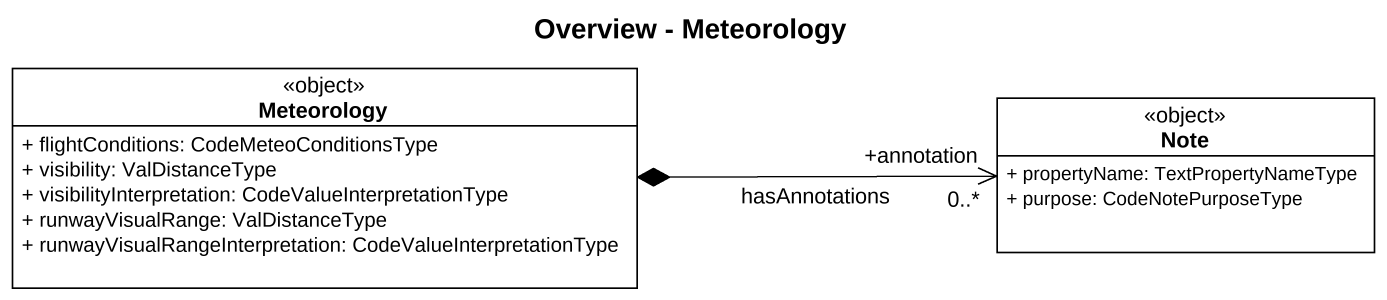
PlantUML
@startuml
title Overview - Meteorology
hide circle
hide empty members
skinparam classAttributeIconSize 0
class Meteorology <<object>> #FFFFFF {
  + flightConditions: CodeMeteoConditionsType
  + visibility: ValDistanceType
  + visibilityInterpretation: CodeValueInterpretationType
  + runwayVisualRange: ValDistanceType
  + runwayVisualRangeInterpretation: CodeValueInterpretationType
}
class "Note" as Note_ <<object>> #FFFFFF {
  + propertyName: TextPropertyNameType
  + purpose: CodeNotePurposeType
}
Meteorology *-right-> "+annotation\n0..*" Note_ : hasAnnotations
@enduml
